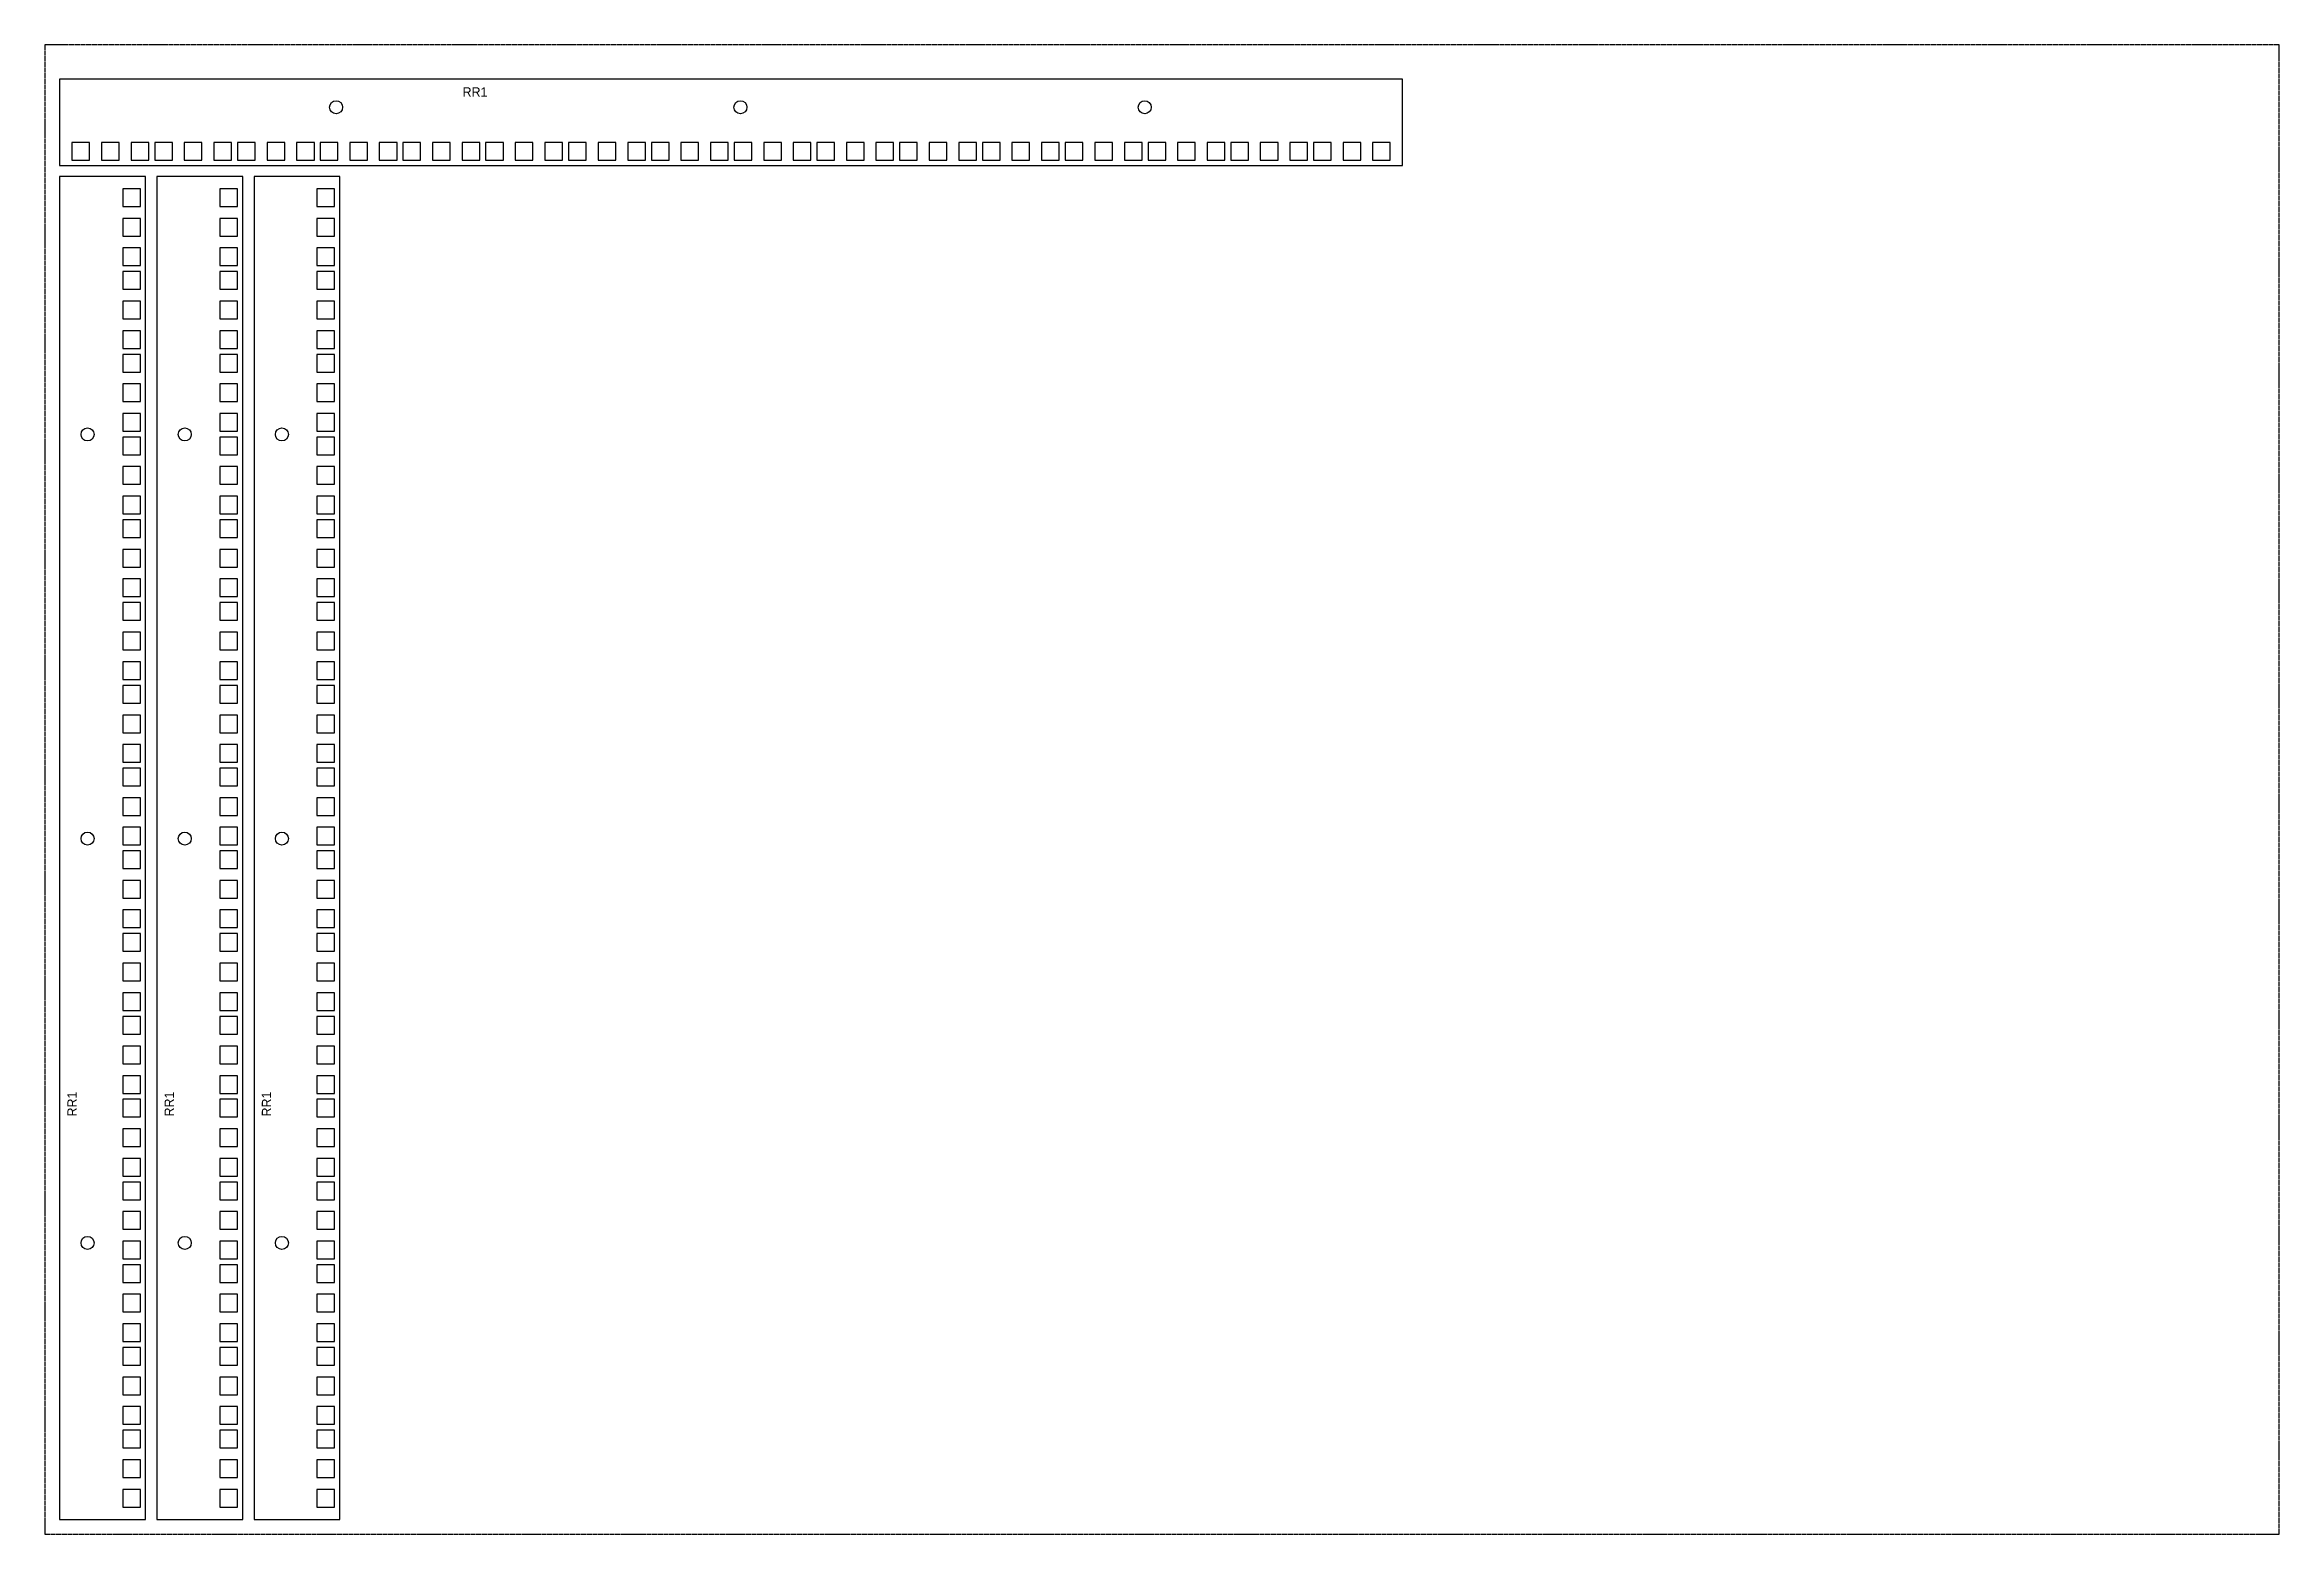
# Model space of a CAD drawing. Header units: millimetres. Extents: x 0 to 1200, y 0 to 800.
import ezdxf

# ---------------------------------------------------------------- set-up
doc = ezdxf.new("R2010")
doc.units = ezdxf.units.MM
doc.linetypes.add('DASHED', pattern=[1.524, 1.27, -0.254])
for name, color, linetype in [('CUT', 7, 'CONTINUOUS'), ('NOTES', 8, 'CONTINUOUS'), ('SHEET', 5, 'DASHED')]:
    doc.layers.add(name, color=color, linetype=linetype)

msp = doc.modelspace()

# ---------------------------------------------------------------- linework, layer by layer
at = {"layer": 'CUT'}
for points in [[(8, 735.2), (729.2, 735.2), (729.2, 781.4), (8, 781.4)], [(14.6, 738), (24.1, 738), (24.1, 747.5), (14.6, 747.5)], [(30.5, 738), (40, 738), (40, 747.5), (30.5, 747.5)], [(46.4, 738), (55.9, 738), (55.9, 747.5), (46.4, 747.5)], [(59.1, 738), (68.6, 738), (68.6, 747.5), (59.1, 747.5)], [(74.9, 738), (84.4, 738), (84.4, 747.5), (74.9, 747.5)], [(90.8, 738), (100.3, 738), (100.3, 747.5), (90.8, 747.5)], [(103.5, 738), (113, 738), (113, 747.5), (103.5, 747.5)], [(119.4, 738), (128.9, 738), (128.9, 747.5), (119.4, 747.5)], [(135.2, 738), (144.8, 738), (144.8, 747.5), (135.2, 747.5)], [(148, 738), (157.5, 738), (157.5, 747.5), (148, 747.5)], [(163.8, 738), (173.3, 738), (173.3, 747.5), (163.8, 747.5)], [(179.7, 738), (189.2, 738), (189.2, 747.5), (179.7, 747.5)], [(192.4, 738), (201.9, 738), (201.9, 747.5), (192.4, 747.5)], [(208.3, 738), (217.8, 738), (217.8, 747.5), (208.3, 747.5)], [(224.2, 738), (233.7, 738), (233.7, 747.5), (224.2, 747.5)], [(236.8, 738), (246.3, 738), (246.3, 747.5), (236.8, 747.5)], [(252.7, 738), (262.2, 738), (262.2, 747.5), (252.7, 747.5)], [(268.6, 738), (278.1, 738), (278.1, 747.5), (268.6, 747.5)], [(281.3, 738), (290.8, 738), (290.8, 747.5), (281.3, 747.5)], [(297.2, 738), (306.7, 738), (306.7, 747.5), (297.2, 747.5)], [(313.1, 738), (322.6, 738), (322.6, 747.5), (313.1, 747.5)], [(325.8, 738), (335.3, 738), (335.3, 747.5), (325.8, 747.5)], [(341.6, 738), (351.1, 738), (351.1, 747.5), (341.6, 747.5)], [(357.5, 738), (367, 738), (367, 747.5), (357.5, 747.5)], [(370.2, 738), (379.7, 738), (379.7, 747.5), (370.2, 747.5)], [(386.1, 738), (395.6, 738), (395.6, 747.5), (386.1, 747.5)], [(402, 738), (411.5, 738), (411.5, 747.5), (402, 747.5)], [(414.7, 738), (424.2, 738), (424.2, 747.5), (414.7, 747.5)], [(430.5, 738), (440, 738), (440, 747.5), (430.5, 747.5)], [(446.4, 738), (455.9, 738), (455.9, 747.5), (446.4, 747.5)], [(459.1, 738), (468.6, 738), (468.6, 747.5), (459.1, 747.5)], [(475, 738), (484.5, 738), (484.5, 747.5), (475, 747.5)], [(490.9, 738), (500.4, 738), (500.4, 747.5), (490.9, 747.5)], [(503.6, 738), (513.1, 738), (513.1, 747.5), (503.6, 747.5)], [(519.4, 738), (528.9, 738), (528.9, 747.5), (519.4, 747.5)], [(535.3, 738), (544.8, 738), (544.8, 747.5), (535.3, 747.5)], [(548, 738), (557.5, 738), (557.5, 747.5), (548, 747.5)], [(563.9, 738), (573.4, 738), (573.4, 747.5), (563.9, 747.5)], [(579.8, 738), (589.3, 738), (589.3, 747.5), (579.8, 747.5)], [(592.5, 738), (602, 738), (602, 747.5), (592.5, 747.5)], [(608.3, 738), (617.8, 738), (617.8, 747.5), (608.3, 747.5)], [(624.2, 738), (633.7, 738), (633.7, 747.5), (624.2, 747.5)], [(636.9, 738), (646.4, 738), (646.4, 747.5), (636.9, 747.5)], [(652.8, 738), (662.3, 738), (662.3, 747.5), (652.8, 747.5)], [(668.7, 738), (678.2, 738), (678.2, 747.5), (668.7, 747.5)], [(681.4, 738), (690.9, 738), (690.9, 747.5), (681.4, 747.5)], [(697.2, 738), (706.7, 738), (706.7, 747.5), (697.2, 747.5)], [(713.1, 738), (722.6, 738), (722.6, 747.5), (713.1, 747.5)], [(54.2, 8), (54.2, 729.2), (8, 729.2), (8, 8)], [(51.4, 713.1), (51.4, 722.6), (41.9, 722.6), (41.9, 713.1)], [(106.4, 8), (106.4, 729.2), (60.2, 729.2), (60.2, 8)], [(103.6, 713.1), (103.6, 722.6), (94.1, 722.6), (94.1, 713.1)], [(158.5, 8), (158.5, 729.2), (112.4, 729.2), (112.4, 8)], [(155.7, 713.1), (155.7, 722.6), (146.2, 722.6), (146.2, 713.1)], [(51.4, 697.2), (51.4, 706.7), (41.9, 706.7), (41.9, 697.2)], [(103.6, 697.2), (103.6, 706.7), (94.1, 706.7), (94.1, 697.2)], [(155.7, 697.2), (155.7, 706.7), (146.2, 706.7), (146.2, 697.2)], [(51.4, 681.4), (51.4, 690.9), (41.9, 690.9), (41.9, 681.4)], [(103.6, 681.4), (103.6, 690.9), (94.1, 690.9), (94.1, 681.4)], [(155.7, 681.4), (155.7, 690.9), (146.2, 690.9), (146.2, 681.4)], [(51.4, 668.7), (51.4, 678.2), (41.9, 678.2), (41.9, 668.7)], [(103.6, 668.7), (103.6, 678.2), (94.1, 678.2), (94.1, 668.7)], [(155.7, 668.7), (155.7, 678.2), (146.2, 678.2), (146.2, 668.7)], [(51.4, 652.8), (51.4, 662.3), (41.9, 662.3), (41.9, 652.8)], [(103.6, 652.8), (103.6, 662.3), (94.1, 662.3), (94.1, 652.8)], [(155.7, 652.8), (155.7, 662.3), (146.2, 662.3), (146.2, 652.8)], [(51.4, 636.9), (51.4, 646.4), (41.9, 646.4), (41.9, 636.9)], [(103.6, 636.9), (103.6, 646.4), (94.1, 646.4), (94.1, 636.9)], [(155.7, 636.9), (155.7, 646.4), (146.2, 646.4), (146.2, 636.9)], [(51.4, 624.2), (51.4, 633.7), (41.9, 633.7), (41.9, 624.2)], [(103.6, 624.2), (103.6, 633.7), (94.1, 633.7), (94.1, 624.2)], [(155.7, 624.2), (155.7, 633.7), (146.2, 633.7), (146.2, 624.2)], [(51.4, 608.3), (51.4, 617.8), (41.9, 617.8), (41.9, 608.3)], [(103.6, 608.3), (103.6, 617.8), (94.1, 617.8), (94.1, 608.3)], [(155.7, 608.3), (155.7, 617.8), (146.2, 617.8), (146.2, 608.3)], [(51.4, 592.5), (51.4, 602), (41.9, 602), (41.9, 592.5)], [(103.6, 592.5), (103.6, 602), (94.1, 602), (94.1, 592.5)], [(155.7, 592.5), (155.7, 602), (146.2, 602), (146.2, 592.5)], [(51.4, 579.8), (51.4, 589.3), (41.9, 589.3), (41.9, 579.8)], [(103.6, 579.8), (103.6, 589.3), (94.1, 589.3), (94.1, 579.8)], [(155.7, 579.8), (155.7, 589.3), (146.2, 589.3), (146.2, 579.8)], [(51.4, 563.9), (51.4, 573.4), (41.9, 573.4), (41.9, 563.9)], [(103.6, 563.9), (103.6, 573.4), (94.1, 573.4), (94.1, 563.9)], [(155.7, 563.9), (155.7, 573.4), (146.2, 573.4), (146.2, 563.9)], [(51.4, 548), (51.4, 557.5), (41.9, 557.5), (41.9, 548)], [(103.6, 548), (103.6, 557.5), (94.1, 557.5), (94.1, 548)], [(155.7, 548), (155.7, 557.5), (146.2, 557.5), (146.2, 548)], [(51.4, 535.3), (51.4, 544.8), (41.9, 544.8), (41.9, 535.3)], [(103.6, 535.3), (103.6, 544.8), (94.1, 544.8), (94.1, 535.3)], [(155.7, 535.3), (155.7, 544.8), (146.2, 544.8), (146.2, 535.3)], [(51.4, 519.4), (51.4, 528.9), (41.9, 528.9), (41.9, 519.4)], [(103.6, 519.4), (103.6, 528.9), (94.1, 528.9), (94.1, 519.4)], [(155.7, 519.4), (155.7, 528.9), (146.2, 528.9), (146.2, 519.4)], [(51.4, 503.6), (51.4, 513.1), (41.9, 513.1), (41.9, 503.6)], [(103.6, 503.6), (103.6, 513.1), (94.1, 513.1), (94.1, 503.6)], [(155.7, 503.6), (155.7, 513.1), (146.2, 513.1), (146.2, 503.6)], [(51.4, 490.9), (51.4, 500.4), (41.9, 500.4), (41.9, 490.9)], [(103.6, 490.9), (103.6, 500.4), (94.1, 500.4), (94.1, 490.9)], [(155.7, 490.9), (155.7, 500.4), (146.2, 500.4), (146.2, 490.9)], [(51.4, 475), (51.4, 484.5), (41.9, 484.5), (41.9, 475)], [(103.6, 475), (103.6, 484.5), (94.1, 484.5), (94.1, 475)], [(155.7, 475), (155.7, 484.5), (146.2, 484.5), (146.2, 475)], [(51.4, 459.1), (51.4, 468.6), (41.9, 468.6), (41.9, 459.1)], [(103.6, 459.1), (103.6, 468.6), (94.1, 468.6), (94.1, 459.1)], [(155.7, 459.1), (155.7, 468.6), (146.2, 468.6), (146.2, 459.1)], [(51.4, 446.4), (51.4, 455.9), (41.9, 455.9), (41.9, 446.4)], [(103.6, 446.4), (103.6, 455.9), (94.1, 455.9), (94.1, 446.4)], [(155.7, 446.4), (155.7, 455.9), (146.2, 455.9), (146.2, 446.4)], [(51.4, 430.5), (51.4, 440), (41.9, 440), (41.9, 430.5)], [(103.6, 430.5), (103.6, 440), (94.1, 440), (94.1, 430.5)], [(155.7, 430.5), (155.7, 440), (146.2, 440), (146.2, 430.5)], [(51.4, 414.7), (51.4, 424.2), (41.9, 424.2), (41.9, 414.7)], [(103.6, 414.7), (103.6, 424.2), (94.1, 424.2), (94.1, 414.7)], [(155.7, 414.7), (155.7, 424.2), (146.2, 424.2), (146.2, 414.7)], [(51.4, 402), (51.4, 411.5), (41.9, 411.5), (41.9, 402)], [(103.6, 402), (103.6, 411.5), (94.1, 411.5), (94.1, 402)], [(155.7, 402), (155.7, 411.5), (146.2, 411.5), (146.2, 402)], [(51.4, 386.1), (51.4, 395.6), (41.9, 395.6), (41.9, 386.1)], [(103.6, 386.1), (103.6, 395.6), (94.1, 395.6), (94.1, 386.1)], [(155.7, 386.1), (155.7, 395.6), (146.2, 395.6), (146.2, 386.1)], [(51.4, 370.2), (51.4, 379.7), (41.9, 379.7), (41.9, 370.2)], [(103.6, 370.2), (103.6, 379.7), (94.1, 379.7), (94.1, 370.2)], [(155.7, 370.2), (155.7, 379.7), (146.2, 379.7), (146.2, 370.2)], [(51.4, 357.5), (51.4, 367), (41.9, 367), (41.9, 357.5)], [(103.6, 357.5), (103.6, 367), (94.1, 367), (94.1, 357.5)], [(155.7, 357.5), (155.7, 367), (146.2, 367), (146.2, 357.5)], [(51.4, 341.6), (51.4, 351.1), (41.9, 351.1), (41.9, 341.6)], [(103.6, 341.6), (103.6, 351.1), (94.1, 351.1), (94.1, 341.6)], [(155.7, 341.6), (155.7, 351.1), (146.2, 351.1), (146.2, 341.6)], [(51.4, 325.8), (51.4, 335.3), (41.9, 335.3), (41.9, 325.8)], [(103.6, 325.8), (103.6, 335.3), (94.1, 335.3), (94.1, 325.8)], [(155.7, 325.8), (155.7, 335.3), (146.2, 335.3), (146.2, 325.8)], [(51.4, 313.1), (51.4, 322.6), (41.9, 322.6), (41.9, 313.1)], [(103.6, 313.1), (103.6, 322.6), (94.1, 322.6), (94.1, 313.1)], [(155.7, 313.1), (155.7, 322.6), (146.2, 322.6), (146.2, 313.1)], [(51.4, 297.2), (51.4, 306.7), (41.9, 306.7), (41.9, 297.2)], [(103.6, 297.2), (103.6, 306.7), (94.1, 306.7), (94.1, 297.2)], [(155.7, 297.2), (155.7, 306.7), (146.2, 306.7), (146.2, 297.2)], [(51.4, 281.3), (51.4, 290.8), (41.9, 290.8), (41.9, 281.3)], [(103.6, 281.3), (103.6, 290.8), (94.1, 290.8), (94.1, 281.3)], [(155.7, 281.3), (155.7, 290.8), (146.2, 290.8), (146.2, 281.3)], [(51.4, 268.6), (51.4, 278.1), (41.9, 278.1), (41.9, 268.6)], [(103.6, 268.6), (103.6, 278.1), (94.1, 278.1), (94.1, 268.6)], [(155.7, 268.6), (155.7, 278.1), (146.2, 278.1), (146.2, 268.6)], [(51.4, 252.7), (51.4, 262.2), (41.9, 262.2), (41.9, 252.7)], [(103.6, 252.7), (103.6, 262.2), (94.1, 262.2), (94.1, 252.7)], [(155.7, 252.7), (155.7, 262.2), (146.2, 262.2), (146.2, 252.7)], [(51.4, 236.8), (51.4, 246.3), (41.9, 246.3), (41.9, 236.8)], [(103.6, 236.8), (103.6, 246.3), (94.1, 246.3), (94.1, 236.8)], [(155.7, 236.8), (155.7, 246.3), (146.2, 246.3), (146.2, 236.8)], [(51.4, 224.2), (51.4, 233.7), (41.9, 233.7), (41.9, 224.2)], [(103.6, 224.2), (103.6, 233.7), (94.1, 233.7), (94.1, 224.2)], [(155.7, 224.2), (155.7, 233.7), (146.2, 233.7), (146.2, 224.2)], [(51.4, 208.3), (51.4, 217.8), (41.9, 217.8), (41.9, 208.3)], [(103.6, 208.3), (103.6, 217.8), (94.1, 217.8), (94.1, 208.3)], [(155.7, 208.3), (155.7, 217.8), (146.2, 217.8), (146.2, 208.3)], [(51.4, 192.4), (51.4, 201.9), (41.9, 201.9), (41.9, 192.4)], [(103.6, 192.4), (103.6, 201.9), (94.1, 201.9), (94.1, 192.4)], [(155.7, 192.4), (155.7, 201.9), (146.2, 201.9), (146.2, 192.4)], [(51.4, 179.7), (51.4, 189.2), (41.9, 189.2), (41.9, 179.7)], [(103.6, 179.7), (103.6, 189.2), (94.1, 189.2), (94.1, 179.7)], [(155.7, 179.7), (155.7, 189.2), (146.2, 189.2), (146.2, 179.7)], [(51.4, 163.8), (51.4, 173.3), (41.9, 173.3), (41.9, 163.8)], [(103.6, 163.8), (103.6, 173.3), (94.1, 173.3), (94.1, 163.8)], [(155.7, 163.8), (155.7, 173.3), (146.2, 173.3), (146.2, 163.8)], [(51.4, 148), (51.4, 157.5), (41.9, 157.5), (41.9, 148)], [(103.6, 148), (103.6, 157.5), (94.1, 157.5), (94.1, 148)], [(155.7, 148), (155.7, 157.5), (146.2, 157.5), (146.2, 148)], [(51.4, 135.2), (51.4, 144.8), (41.9, 144.8), (41.9, 135.2)], [(103.6, 135.2), (103.6, 144.8), (94.1, 144.8), (94.1, 135.2)], [(155.7, 135.2), (155.7, 144.8), (146.2, 144.8), (146.2, 135.2)], [(51.4, 119.4), (51.4, 128.9), (41.9, 128.9), (41.9, 119.4)], [(103.6, 119.4), (103.6, 128.9), (94.1, 128.9), (94.1, 119.4)], [(155.7, 119.4), (155.7, 128.9), (146.2, 128.9), (146.2, 119.4)], [(51.4, 103.5), (51.4, 113), (41.9, 113), (41.9, 103.5)], [(103.6, 103.5), (103.6, 113), (94.1, 113), (94.1, 103.5)], [(155.7, 103.5), (155.7, 113), (146.2, 113), (146.2, 103.5)], [(51.4, 90.8), (51.4, 100.3), (41.9, 100.3), (41.9, 90.8)], [(103.6, 90.8), (103.6, 100.3), (94.1, 100.3), (94.1, 90.8)], [(155.7, 90.8), (155.7, 100.3), (146.2, 100.3), (146.2, 90.8)], [(51.4, 74.9), (51.4, 84.4), (41.9, 84.4), (41.9, 74.9)], [(103.6, 74.9), (103.6, 84.4), (94.1, 84.4), (94.1, 74.9)], [(155.7, 74.9), (155.7, 84.4), (146.2, 84.4), (146.2, 74.9)], [(51.4, 59.1), (51.4, 68.6), (41.9, 68.6), (41.9, 59.1)], [(103.6, 59.1), (103.6, 68.6), (94.1, 68.6), (94.1, 59.1)], [(155.7, 59.1), (155.7, 68.6), (146.2, 68.6), (146.2, 59.1)], [(51.4, 46.4), (51.4, 55.9), (41.9, 55.9), (41.9, 46.4)], [(103.6, 46.4), (103.6, 55.9), (94.1, 55.9), (94.1, 46.4)], [(155.7, 46.4), (155.7, 55.9), (146.2, 55.9), (146.2, 46.4)], [(51.4, 30.5), (51.4, 40), (41.9, 40), (41.9, 30.5)], [(103.6, 30.5), (103.6, 40), (94.1, 40), (94.1, 30.5)], [(155.7, 30.5), (155.7, 40), (146.2, 40), (146.2, 30.5)], [(51.4, 14.6), (51.4, 24.1), (41.9, 24.1), (41.9, 14.6)], [(103.6, 14.6), (103.6, 24.1), (94.1, 24.1), (94.1, 14.6)], [(155.7, 14.6), (155.7, 24.1), (146.2, 24.1), (146.2, 14.6)]]:
    msp.add_lwpolyline(points, close=True, dxfattribs=at)
for centre in [(156.5, 766.4), (373.6, 766.4), (590.7, 766.4), (23, 590.7), (75.2, 590.7), (127.4, 590.7), (23, 373.6), (75.2, 373.6), (127.4, 373.6), (23, 156.5), (75.2, 156.5), (127.4, 156.5)]:
    msp.add_circle(centre, 3.5, dxfattribs=at)
at = {"layer": 'SHEET'}
msp.add_lwpolyline([(0, 0), (1200, 0), (1200, 800), (0, 800)], close=True, dxfattribs=at)

# ---------------------------------------------------------------- texts
at = {"layer": 'NOTES'}
msp.add_text('RR1', height=5, dxfattribs=at).set_placement((224.4, 772.1))
for p in [(17.2, 224.4), (69.4, 224.4), (121.6, 224.4)]:
    msp.add_text('RR1', height=5, rotation=90, dxfattribs=at).set_placement(p)

doc.saveas('drawing.dxf')
